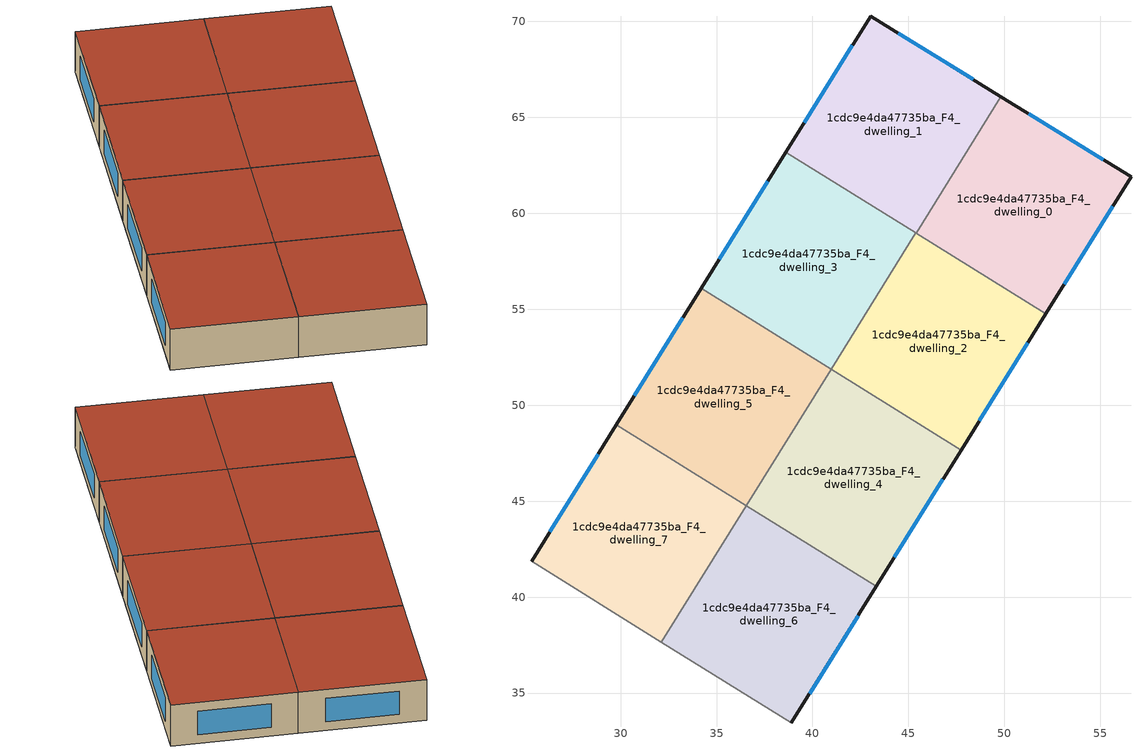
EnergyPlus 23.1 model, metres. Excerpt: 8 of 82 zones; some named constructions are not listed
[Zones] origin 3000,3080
1cdc9e4da47735ba_F4_dwelling_0
 floor to 1cdc9e4da47735ba_F3_dwelling_0 (EU_floor_Construction): 56.59,61.89 52.16,54.76 45.4,58.97 49.82,66.07 z12
 wall outside (EU_wall_Construction): 52.16,54.76 56.59,61.89 49.82,66.07 z12:15
 wall to 1cdc9e4da47735ba_F4_dwelling_1 (EU_wall_Construction): 49.82,66.07 45.4,58.97 z12:15
 wall to 1cdc9e4da47735ba_F4_dwelling_2 (EU_wall_Construction): 45.4,58.97 52.16,54.76 z12:15
 window (EU_Window_Construction): 55.14,62.79 51.27,65.18 / 53.11,56.29 55.65,60.36 z12.64:14.36
 roof outside (EU_roof_Construction): 52.16,54.76 56.59,61.89 49.82,66.07 45.4,58.97 z15
1cdc9e4da47735ba_F4_dwelling_1
 floor to 1cdc9e4da47735ba_F3_dwelling_1 (EU_floor_Construction): 49.82,66.07 45.4,58.97 38.62,63.19 43.03,70.27 z12
 wall outside (EU_wall_Construction): 49.82,66.07 43.03,70.27 38.62,63.19 z12:15
 wall to 1cdc9e4da47735ba_F4_dwelling_3 (EU_wall_Construction): 38.62,63.19 45.39,58.98 z12:15
 wall to 1cdc9e4da47735ba_F4_dwelling_2 (EU_wall_Construction): 45.39,58.97 45.4,58.97 z12:15
 window (EU_Window_Construction): 48.36,66.97 44.48,69.37 / 42.08,68.75 39.56,64.7 z12.64:14.36
 roof outside (EU_roof_Construction): 45.4,58.97 49.82,66.07 43.03,70.27 38.62,63.19 z15
1cdc9e4da47735ba_F4_dwelling_2
 floor to 1cdc9e4da47735ba_F3_dwelling_2 (EU_floor_Construction): 52.16,54.76 47.74,47.66 40.97,51.87 45.39,58.97 z12
 wall outside (EU_wall_Construction): 47.74,47.66 52.16,54.76 z12:15
 wall to 1cdc9e4da47735ba_F4_dwelling_4 (EU_wall_Construction): 40.97,51.87 47.74,47.66 z12:15
 wall to 1cdc9e4da47735ba_F4_dwelling_3 (EU_wall_Construction): 45.39,58.97 40.97,51.87 z12:15
 window (EU_Window_Construction): 48.69,49.18 51.21,53.24 z12.64:14.36
 roof outside (EU_roof_Construction): 47.74,47.66 52.16,54.76 45.39,58.97 40.97,51.87 z15
1cdc9e4da47735ba_F4_dwelling_3
 floor to 1cdc9e4da47735ba_F3_dwelling_3 (EU_floor_Construction): 45.39,58.97 40.97,51.87 34.2,56.08 38.62,63.19 z12
 wall outside (EU_wall_Construction): 38.62,63.19 34.2,56.08 z12:15
 wall to 1cdc9e4da47735ba_F4_dwelling_5 (EU_wall_Construction): 34.2,56.08 40.97,51.87 z12:15
 window (EU_Window_Construction): 37.67,61.67 35.15,57.6 z12.64:14.36
 roof outside (EU_roof_Construction): 40.97,51.87 45.39,58.97 38.62,63.19 34.2,56.08 z15
1cdc9e4da47735ba_F4_dwelling_4
 floor to 1cdc9e4da47735ba_F3_dwelling_4 (EU_floor_Construction): 47.74,47.66 43.32,40.55 36.55,44.77 40.97,51.87 z12
 wall outside (EU_wall_Construction): 43.32,40.55 47.74,47.66 z12:15
 wall to 1cdc9e4da47735ba_F4_dwelling_6 (EU_wall_Construction): 36.55,44.77 43.32,40.55 z12:15
 wall to 1cdc9e4da47735ba_F4_dwelling_5 (EU_wall_Construction): 40.97,51.87 36.55,44.77 z12:15
 window (EU_Window_Construction): 44.27,42.08 46.8,46.14 z12.64:14.36
 roof outside (EU_roof_Construction): 43.32,40.55 47.74,47.66 40.97,51.87 36.55,44.77 z15
1cdc9e4da47735ba_F4_dwelling_5
 floor to 1cdc9e4da47735ba_F3_dwelling_5 (EU_floor_Construction): 40.97,51.87 36.55,44.77 29.78,48.98 34.2,56.08 z12
 wall outside (EU_wall_Construction): 34.2,56.08 29.78,48.98 z12:15
 wall to 1cdc9e4da47735ba_F4_dwelling_7 (EU_wall_Construction): 29.78,48.98 36.55,44.77 z12:15
 window (EU_Window_Construction): 33.25,54.56 30.73,50.5 z12.64:14.36
 roof outside (EU_roof_Construction): 36.55,44.77 40.97,51.87 34.2,56.08 29.78,48.98 z15
1cdc9e4da47735ba_F4_dwelling_6
 floor to 1cdc9e4da47735ba_F3_dwelling_6 (EU_floor_Construction): 43.32,40.55 38.9,33.45 32.13,37.66 36.55,44.77 z12
 wall outside (EU_wall_Construction): 38.9,33.45 43.32,40.55 z12:15
 wall to 1cdc9e4da47735ba_F4_dwelling_8 (EU_wall_Construction): 32.13,37.66 38.9,33.45 z12:15
 wall to 1cdc9e4da47735ba_F4_dwelling_7 (EU_wall_Construction): 36.55,44.77 32.13,37.66 z12:15
 window (EU_Window_Construction): 39.85,34.97 42.38,39.03 z12.64:14.36
 roof outside (EU_roof_Construction): 38.9,33.45 43.32,40.55 36.55,44.77 32.13,37.66 z15
1cdc9e4da47735ba_F4_dwelling_7
 floor to 1cdc9e4da47735ba_F3_dwelling_7 (EU_floor_Construction): 36.55,44.77 32.13,37.66 25.36,41.87 29.78,48.98 z12
 wall outside (EU_wall_Construction): 29.78,48.98 25.36,41.87 z12:15
 wall to 1cdc9e4da47735ba_F4_dwelling_9 (EU_wall_Construction): 25.36,41.87 32.13,37.66 z12:15
 window (EU_Window_Construction): 28.83,47.46 26.31,43.4 z12.64:14.36
 roof outside (EU_roof_Construction): 32.13,37.66 36.55,44.77 29.78,48.98 25.36,41.87 z15
[SCHEDULE:FILE] Column Number=1; Rows to Skip at Top=0; Number of Hours of Data=8760; Column Separator=Comma; Interpolate to Timestep=No; Minutes per Item=60; Adjust Schedule for Daylight Savings=Yes
Name | File
EU_Step8_GainSchedule_1cdc9e4da47735ba_F1_dwelling_5_f000 | ../../schedules/1cdc9e4da47735ba/1cdc9e4da47735ba_F1_dwelling_5_f000_gain.csv
EU_Step8_GainSchedule_1cdc9e4da47735ba_F1_dwelling_6_f000 | ../../schedules/1cdc9e4da47735ba/1cdc9e4da47735ba_F1_dwelling_6_f000_gain.csv
EU_Step8_GainSchedule_1cdc9e4da47735ba_F1_dwelling_7_f000 | ../../schedules/1cdc9e4da47735ba/1cdc9e4da47735ba_F1_dwelling_7_f000_gain.csv
EU_Step8_GainSchedule_1cdc9e4da47735ba_F1_dwelling_8_f000 | ../../schedules/1cdc9e4da47735ba/1cdc9e4da47735ba_F1_dwelling_8_f000_gain.csv
EU_Step8_GainSchedule_1cdc9e4da47735ba_F1_dwelling_9_f000 | ../../schedules/1cdc9e4da47735ba/1cdc9e4da47735ba_F1_dwelling_9_f000_gain.csv
EU_Step8_GainSchedule_1cdc9e4da47735ba_F1_dwelling_10_f000 | ../../schedules/1cdc9e4da47735ba/1cdc9e4da47735ba_F1_dwelling_10_f000_gain.csv
EU_Step8_GainSchedule_1cdc9e4da47735ba_F1_dwelling_11_f000 | ../../schedules/1cdc9e4da47735ba/1cdc9e4da47735ba_F1_dwelling_11_f000_gain.csv
EU_Step8_GainSchedule_1cdc9e4da47735ba_F1_dwelling_12_f000 | ../../schedules/1cdc9e4da47735ba/1cdc9e4da47735ba_F1_dwelling_12_f000_gain.csv
EU_Step8_GainSchedule_1cdc9e4da47735ba_F1_dwelling_13_f000 | ../../schedules/1cdc9e4da47735ba/1cdc9e4da47735ba_F1_dwelling_13_f000_gain.csv
EU_Step8_GainSchedule_1cdc9e4da47735ba_F1_dwelling_14_f000 | ../../schedules/1cdc9e4da47735ba/1cdc9e4da47735ba_F1_dwelling_14_f000_gain.csv
EU_Step8_GainSchedule_1cdc9e4da47735ba_F1_dwelling_15_f000 | ../../schedules/1cdc9e4da47735ba/1cdc9e4da47735ba_F1_dwelling_15_f000_gain.csv
EU_Step8_GainSchedule_1cdc9e4da47735ba_F1_dwelling_16_f000 | ../../schedules/1cdc9e4da47735ba/1cdc9e4da47735ba_F1_dwelling_16_f000_gain.csv
EU_Step8_GainSchedule_1cdc9e4da47735ba_F3_dwelling_15_f000 | ../../schedules/1cdc9e4da47735ba/1cdc9e4da47735ba_F3_dwelling_15_f000_gain.csv
